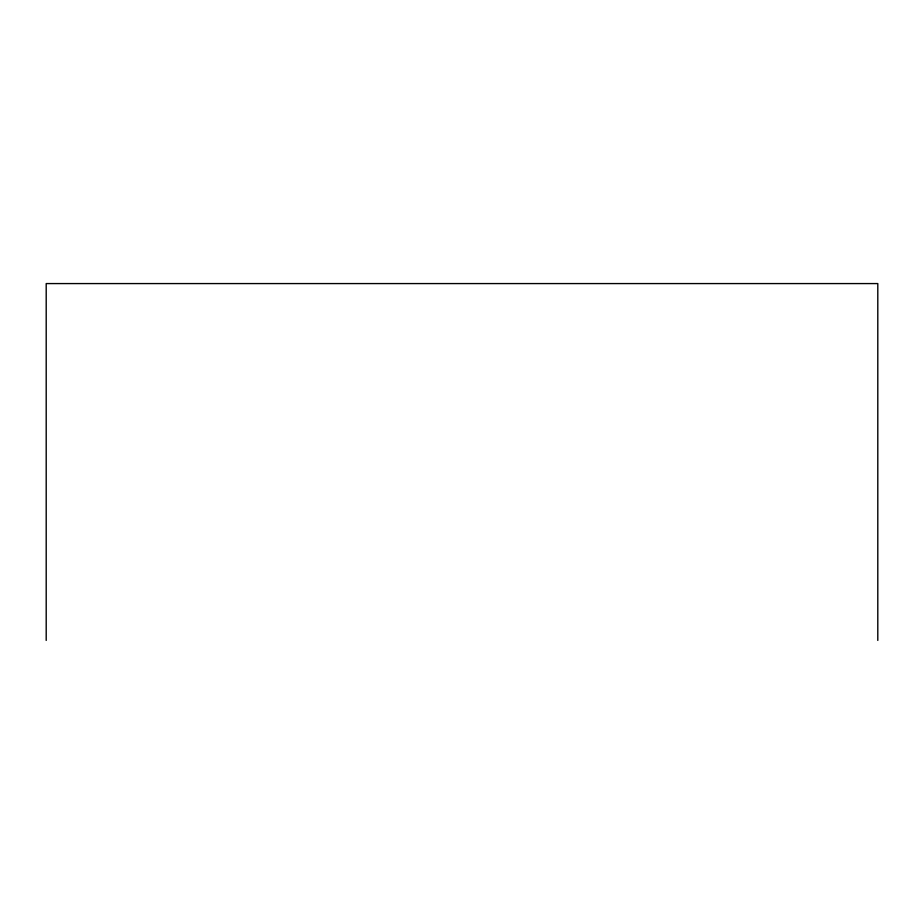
<?xml version="1.0" encoding="UTF-8"?>
<svg xmlns="http://www.w3.org/2000/svg" width="924" height="924" viewBox="0 0 924 924"><rect width="100%" height="100%" fill="white"/><g stroke="black" fill="none" stroke-linecap="round" stroke-linejoin="round"><path stroke-width="1.39" d="M877.8 640.424L877.8 283.576L46.2 283.576L46.2 640.424"/></g></svg>
